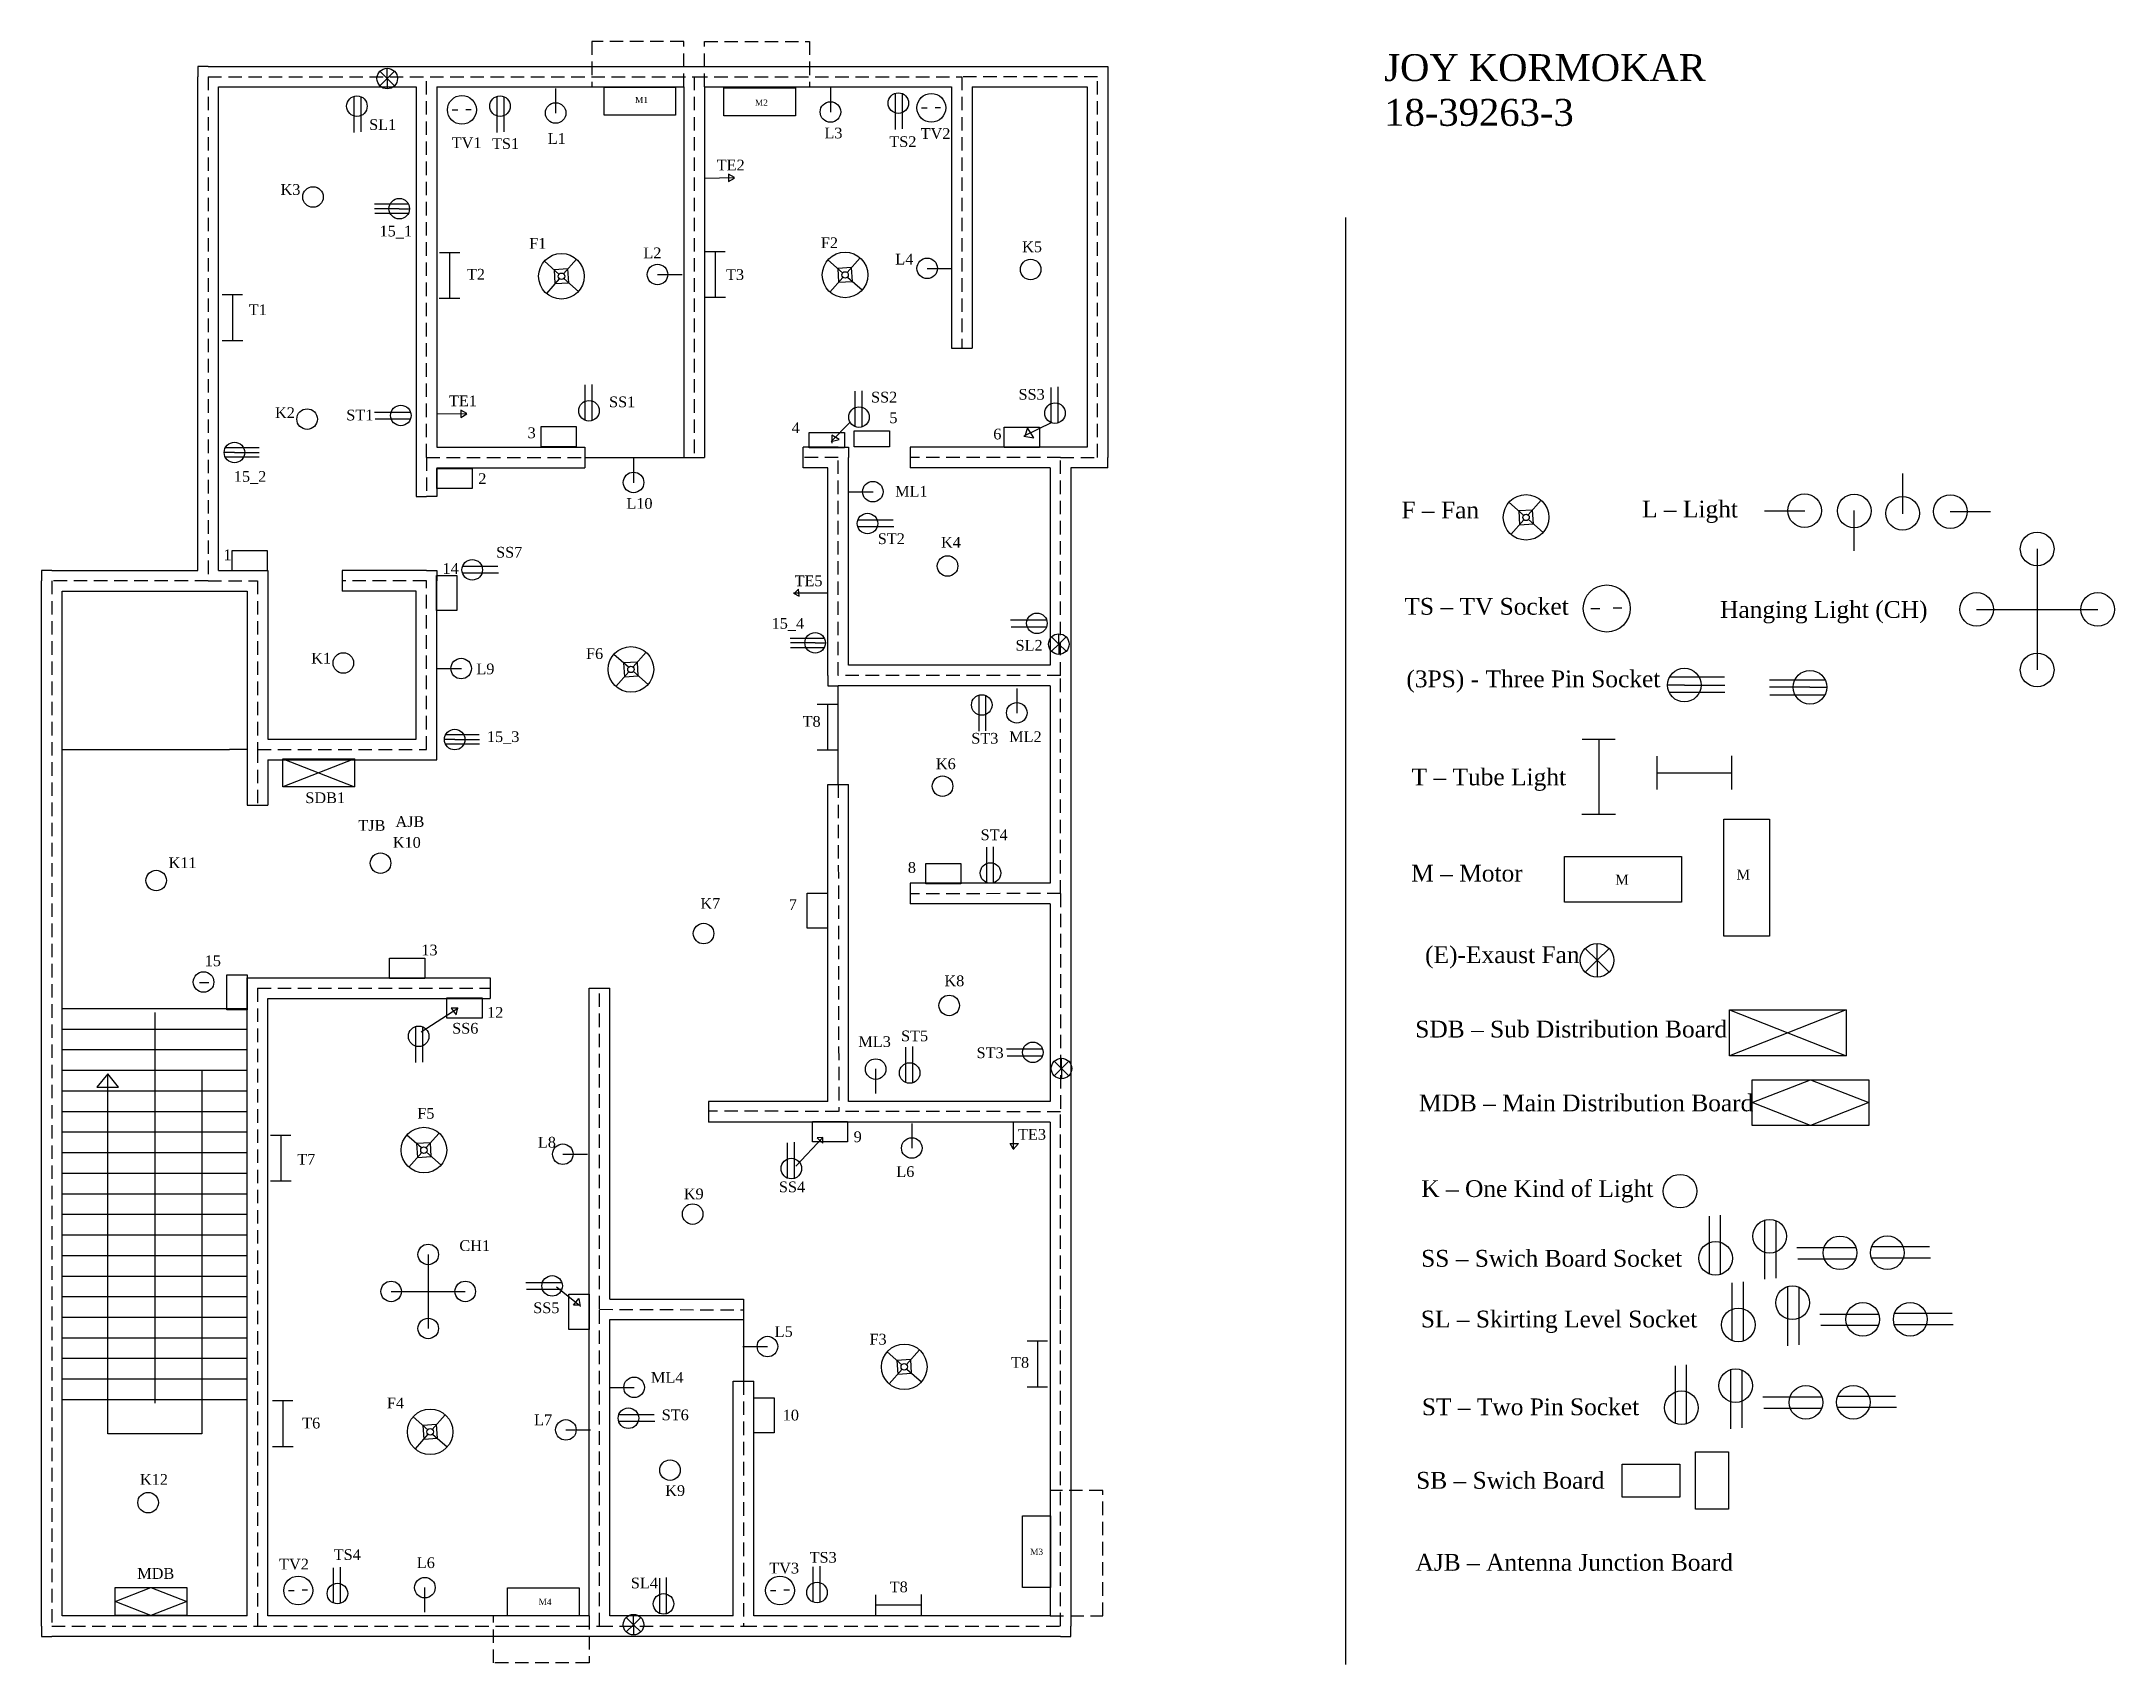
# Model space of a CAD drawing. Header units: inches. Extents: x 104259 to 104645, y 24835 to 25137.
import ezdxf

# ---------------------------------------------------------------- set-up
doc = ezdxf.new("R2010")
doc.units = ezdxf.units.IN
doc.header["$LTSCALE"] = 5
doc.header["$MEASUREMENT"] = 0
doc.linetypes.add('HIDDENX2', pattern=[0.75, 0.5, -0.25])
doc.styles.get("Standard").update_dxf_attribs({"font": 'arial.ttf'})

# ---------------------------------------------------------------- blocks, each defined once
blk = doc.blocks.new('Lamp - Table')
at = {"linetype": 'Continuous'}
for p, q in [((0, 7), (0, 1)), ((-1, 0), (-7, 0)), ((0, 3), (-3, 0)), ((-3, 0), (0, -3)), ((3, 0), (0, 3)), ((0, -3), (3, 0)), ((1, 0), (7, 0)), ((0, -1), (0, -7))]:
    blk.add_line(p, q, dxfattribs=at)
for radius in [7, 1]:
    blk.add_circle((0, 0), radius, dxfattribs=at)

msp = doc.modelspace()

# ---------------------------------------------------------------- linework, layer by layer
at = {"linetype": 'HIDDENX2'}
for p, q in [((104378.6, 25137), (104361.5, 25137)), ((104361.5, 25137), (104361.5, 25128.5)), ((104378.6, 25128.53), (104378.6, 25137)), ((104382.43, 25128.53), (104382.43, 25137)), ((104382.43, 25137), (104402, 25137)), ((104402, 25137), (104402, 25128.5)), ((104456.5, 24867.5), (104446.73, 24867.5)), ((104456.5, 24844.15), (104456.5, 24867.5)), ((104343.26, 24835.4), (104343.26, 24844.16)), ((104361, 24844.15), (104361, 24835.4)), ((104446.73, 24844.15), (104456.5, 24844.15)), ((104361, 24835.4), (104343.26, 24835.4))]:
    msp.add_line(p, q, dxfattribs=at)
for p, q in [((104290.19, 25132.36), (104288.28, 25132.36)), ((104288.28, 25132.36), (104288.28, 25130.44)), ((104288.28, 25038.58), (104288.28, 25130.44)), ((104288.28, 25038.58), (104288.28, 25130.44)), ((104290.19, 25132.36), (104299.38, 25132.36)), ((104299.38, 25132.36), (104330.76, 25132.36)), ((104323.47, 25130.1), (104322.11, 25131.45)), ((104323.47, 25130.1), (104322.11, 25128.76)), ((104323.47, 25130.1), (104323.47, 25132.02)), ((104323.47, 25130.1), (104324.82, 25131.45)), ((104323.53, 25130.13), (104323.47, 25130.1)), ((104323.53, 25130.13), (104323.47, 25130.1)), ((104323.47, 25130.1), (104323.47, 25130.1)), ((104323.47, 25130.1), (104323.47, 25128.19)), ((104323.47, 25130.1), (104324.83, 25128.76)), ((104323.47, 25130.1), (104323.47, 25130.1)), ((104330.76, 25132.36), (104380.52, 25132.36)), ((104330.76, 25132.36), (104380.52, 25132.36)), ((104380.52, 25132.36), (104430.27, 25132.36)), ((104430.27, 25132.36), (104455.54, 25132.36)), ((104455.54, 25132.36), (104457.45, 25132.36)), ((104457.45, 25132.36), (104457.45, 25130.44)), ((104457.45, 25130.44), (104457.45, 25059.64)), ((104292.1, 25128.53), (104299.38, 25128.53)), ((104292.1, 25038.58), (104292.1, 25128.53)), ((104299.38, 25128.53), (104328.85, 25128.53)), ((104317.27, 25126.84), (104317.27, 25120.06)), ((104318.54, 25126.73), (104318.54, 25120.17)), ((104328.85, 25128.53), (104328.85, 25059.64)), ((104332.68, 25128.53), (104378.6, 25128.53)), ((104332.68, 25128.53), (104332.68, 25061.55)), ((104343.87, 25126.84), (104343.87, 25120.06)), ((104345.14, 25126.73), (104345.14, 25120.17)), ((104354.77, 25128.24), (104354.77, 25123.65)), ((104378.6, 25128.53), (104378.6, 25059.64)), ((104382.43, 25128.53), (104428.36, 25128.53)), ((104382.43, 25128.53), (104382.43, 25059.64)), ((104405.87, 25128.43), (104405.87, 25123.84)), ((104417.93, 25127.41), (104417.93, 25120.63)), ((104419.2, 25127.31), (104419.2, 25120.74)), ((104428.36, 25128.53), (104428.36, 25079.92)), ((104432.19, 25128.53), (104453.62, 25128.53)), ((104432.19, 25128.53), (104432.19, 25079.92)), ((104453.62, 25128.53), (104453.62, 25061.55)), ((104335.57, 25124.25), (104336.58, 25124.25)), ((104339.09, 25124.3), (104338.08, 25124.3)), ((104422.83, 25124.63), (104423.84, 25124.63)), ((104426.36, 25124.68), (104425.34, 25124.68)), ((104327.4, 25106.71), (104321.09, 25106.71)), ((104325.71, 25105.89), (104321.12, 25105.89)), ((104327.34, 25104.97), (104321.14, 25104.97)), ((104325.71, 25105.89), (104327.62, 25105.89)), ((104501.6, 25104.23), (104501.6, 24835.1)), ((104333.18, 25097.76), (104336.95, 25097.76)), ((104335.06, 25097.76), (104335.06, 25089.24)), ((104382.55, 25097.96), (104386.33, 25097.96)), ((104384.44, 25097.96), (104384.44, 25089.44)), ((104423.86, 25094.79), (104428.45, 25094.79)), ((104373.72, 25093.65), (104378.31, 25093.65)), ((104292.8, 25089.92), (104296.57, 25089.92)), ((104294.69, 25089.92), (104294.69, 25081.4)), ((104333.15, 25089.24), (104336.98, 25089.24)), ((104382.52, 25089.44), (104386.35, 25089.44)), ((104292.77, 25081.4), (104296.6, 25081.4)), ((104428.36, 25079.92), (104432.19, 25079.92)), ((104360.28, 25066.53), (104360.28, 25073.1)), ((104361.56, 25066.43), (104361.56, 25073.21)), ((104410.48, 25065.35), (104410.48, 25071.92)), ((104411.76, 25065.25), (104411.76, 25072.03)), ((104446.91, 25066.09), (104446.91, 25072.66)), ((104448.19, 25065.99), (104448.19, 25072.77)), ((104327.88, 25068), (104321.09, 25068)), ((104327.77, 25066.73), (104321.21, 25066.73)), ((104295.07, 25060.54), (104293.15, 25060.54)), ((104293.37, 25059.73), (104299.68, 25059.73)), ((104293.43, 25061.47), (104299.64, 25061.47)), ((104295.07, 25060.54), (104299.66, 25060.54)), ((104332.68, 25061.55), (104360.23, 25061.55)), ((104360.23, 25061.55), (104360.23, 25057.72)), ((104407.31, 25061.55), (104400.8, 25061.55)), ((104400.8, 25059.64), (104400.8, 25061.55)), ((104407.31, 25061.55), (104409.22, 25061.55)), ((104409.22, 25061.55), (104409.22, 25059.64)), ((104448.67, 25061.55), (104420.71, 25061.55)), ((104420.71, 25061.55), (104420.71, 25057.72)), ((104453.62, 25061.55), (104448.65, 25061.55)), ((104328.85, 25059.64), (104328.85, 25052.36)), ((104332.68, 25057.72), (104360.23, 25057.72)), ((104332.68, 25057.72), (104332.68, 25052.36)), ((104360.23, 25059.64), (104378.6, 25059.64)), ((104369.26, 25059.52), (104369.26, 25054.93)), ((104378.6, 25059.64), (104382.43, 25059.64)), ((104400.8, 25057.72), (104400.8, 25059.64)), ((104405.4, 25057.72), (104400.8, 25057.72)), ((104405.4, 25019.07), (104405.4, 25057.72)), ((104405.4, 25019.07), (104405.4, 25057.72)), ((104409.22, 25020.98), (104409.22, 25059.64)), ((104446.73, 25057.72), (104420.71, 25057.72)), ((104446.73, 25057.72), (104446.73, 25020.98)), ((104450.56, 25057.72), (104450.56, 25019.07)), ((104457.45, 25057.72), (104450.56, 25057.72)), ((104457.45, 25057.72), (104457.45, 25059.64)), ((104605.19, 25056.66), (104605.19, 25049.15)), ((104328.85, 25052.36), (104330.76, 25052.36)), ((104332.68, 25052.36), (104330.76, 25052.36)), ((104409.2, 25053.24), (104413.79, 25053.24)), ((104579.55, 25049.72), (104587.05, 25049.72)), ((104596.21, 25042.25), (104596.21, 25049.75)), ((104614.07, 25049.56), (104621.57, 25049.56)), ((104410.88, 25046.76), (104417.66, 25046.76)), ((104410.98, 25048.03), (104417.55, 25048.03)), ((104630.22, 25042.61), (104630.22, 25020.1)), ((104261.1, 25038.58), (104259.19, 25038.58)), ((104259.19, 25038.58), (104259.19, 25036.67)), ((104259.19, 25005.29), (104259.19, 25036.67)), ((104261.1, 25038.58), (104288.28, 25038.58)), ((104292.1, 25038.58), (104299.38, 25038.58)), ((104299.38, 25038.58), (104301.29, 25038.58)), ((104301.29, 25038.58), (104301.29, 25036.67)), ((104301.29, 25036.67), (104301.29, 25007.2)), ((104330.76, 25038.58), (104315.07, 25038.58)), ((104315.07, 25038.58), (104315.07, 25034.76)), ((104330.76, 25038.58), (104332.68, 25038.58)), ((104332.68, 25038.58), (104332.68, 25036.67)), ((104332.68, 25005.29), (104332.68, 25036.67)), ((104337.4, 25038.15), (104344.18, 25038.15)), ((104337.5, 25039.42), (104344.06, 25039.42)), ((104263.02, 25005.29), (104263.02, 25034.76)), ((104263.02, 25034.76), (104290.19, 25034.76)), ((104290.19, 25034.76), (104297.46, 25034.76)), ((104297.46, 25034.76), (104297.46, 25005.29)), ((104328.85, 25034.76), (104315.07, 25034.76)), ((104328.85, 25007.2), (104328.85, 25034.76)), ((104446.14, 25029.35), (104439.36, 25029.35)), ((104547.27, 25031.51), (104548.93, 25031.51)), ((104553.03, 25031.59), (104551.37, 25031.59)), ((104618.97, 25031.36), (104641.48, 25031.36)), ((104404.72, 25025.95), (104398.41, 25025.95)), ((104403.02, 25025.14), (104398.43, 25025.14)), ((104403.02, 25025.14), (104404.94, 25025.14)), ((104446.04, 25028.07), (104439.47, 25028.07)), ((104448.33, 25024.9), (104446.97, 25026.25)), ((104448.33, 25024.9), (104448.33, 25026.82)), ((104448.33, 25024.9), (104449.68, 25026.26)), ((104404.66, 25024.21), (104398.45, 25024.21)), ((104448.33, 25024.9), (104446.97, 25023.56)), ((104448.39, 25024.93), (104448.33, 25024.9)), ((104448.39, 25024.93), (104448.33, 25024.9)), ((104448.33, 25024.9), (104448.33, 25024.9)), ((104448.33, 25024.9), (104448.33, 25022.99)), ((104448.33, 25024.9), (104449.69, 25023.56)), ((104448.33, 25024.9), (104448.33, 25024.9)), ((104332.68, 25020.35), (104337.27, 25020.35)), ((104405.4, 25019.07), (104405.4, 25017.15)), ((104446.73, 25020.98), (104409.22, 25020.98)), ((104450.56, 25019.07), (104450.56, 24978.49)), ((104561.96, 25018.79), (104572.1, 25018.79)), ((104590.74, 25018.22), (104580.44, 25018.22)), ((104403.41, 25013.75), (104407.19, 25013.75)), ((104405.3, 25013.75), (104405.3, 25005.23)), ((104405.4, 25017.15), (104407.31, 25017.15)), ((104446.73, 25017.15), (104407.31, 25017.15)), ((104407.31, 24998.78), (104407.31, 25017.15)), ((104433.43, 25015.46), (104433.43, 25008.68)), ((104434.7, 25015.36), (104434.7, 25008.79)), ((104440.51, 25016.67), (104440.51, 25012.08)), ((104446.73, 25017.15), (104446.73, 24980.41)), ((104564.63, 25017.28), (104561.51, 25017.28)), ((104561.87, 25015.95), (104572.17, 25015.95)), ((104564.63, 25017.28), (104572.14, 25017.28)), ((104587.98, 25016.89), (104580.47, 25016.89)), ((104590.65, 25015.38), (104580.51, 25015.38)), ((104587.98, 25016.89), (104591.1, 25016.89)), ((104301.29, 25007.2), (104328.85, 25007.2)), ((104336.02, 25007.15), (104334.11, 25007.15)), ((104334.33, 25006.33), (104340.64, 25006.33)), ((104334.39, 25008.07), (104340.59, 25008.07)), ((104336.02, 25007.15), (104340.61, 25007.15)), ((104545.62, 25007.22), (104551.79, 25007.22)), ((104548.7, 25007.22), (104548.7, 24993.3)), ((104259.19, 24960.89), (104259.19, 25005.29)), ((104259.19, 24960.89), (104259.19, 25005.29)), ((104263.02, 24960.89), (104263.02, 25005.29)), ((104263.02, 25005.29), (104294.12, 25005.29)), ((104297.46, 25005.29), (104294.12, 25005.29)), ((104297.46, 25005.29), (104297.46, 24994.95)), ((104301.29, 25003.37), (104330.76, 25003.37)), ((104301.29, 25003.37), (104301.29, 24994.95)), ((104304.06, 25003.54), (104317.36, 24998.34)), ((104317.36, 25003.54), (104304.06, 24998.34)), ((104330.76, 25003.37), (104332.68, 25003.37)), ((104332.68, 25003.37), (104332.68, 25005.29)), ((104403.38, 25005.23), (104407.21, 25005.23)), ((104559.55, 24997.89), (104559.55, 25004.05)), ((104573.46, 24997.84), (104573.46, 25004.1)), ((104405.4, 24939.84), (104405.4, 24998.78)), ((104405.4, 24939.84), (104405.4, 24998.78)), ((104405.4, 24998.78), (104409.22, 24998.78)), ((104409.22, 24939.84), (104409.22, 24998.78)), ((104559.55, 25000.97), (104573.46, 25000.97)), ((104297.46, 24994.95), (104301.29, 24994.95)), ((104545.58, 24993.3), (104551.83, 24993.3)), ((104434.93, 24980.54), (104434.93, 24987.11)), ((104436.21, 24980.44), (104436.21, 24987.22)), ((104420.71, 24980.41), (104420.71, 24976.58)), ((104446.73, 24976.58), (104446.73, 24939.84)), ((104450.56, 24978.49), (104450.56, 24937.92)), ((104548.41, 24966.09), (104546.19, 24968.3)), ((104548.41, 24966.09), (104548.41, 24969.22)), ((104548.41, 24966.09), (104550.62, 24968.3)), ((104548.41, 24966.09), (104546.19, 24963.89)), ((104548.52, 24966.14), (104548.41, 24966.09)), ((104548.52, 24966.14), (104548.41, 24966.09)), ((104548.41, 24966.09), (104548.41, 24966.09)), ((104548.41, 24966.09), (104548.41, 24962.97)), ((104548.41, 24966.09), (104550.63, 24963.9)), ((104548.41, 24966.09), (104548.41, 24966.09)), ((104259.19, 24842.24), (104259.19, 24960.89)), ((104263.02, 24844.15), (104263.02, 24960.89)), ((104288.56, 24961.98), (104290.28, 24961.98)), ((104297.46, 24960.89), (104297.46, 24962.8)), ((104297.46, 24962.8), (104299.38, 24962.8)), ((104297.46, 24844.15), (104297.46, 24960.89)), ((104299.38, 24962.8), (104342.63, 24962.8)), ((104342.63, 24962.8), (104342.63, 24958.97)), ((104361, 24901.18), (104361, 24960.89)), ((104361, 24960.89), (104364.83, 24960.89)), ((104364.83, 24903.09), (104364.83, 24960.89)), ((104297.46, 24957.06), (104263.02, 24957.06)), ((104280.24, 24956.41), (104280.24, 24883.69)), ((104301.29, 24844.15), (104301.29, 24958.97)), ((104301.29, 24958.97), (104342.63, 24958.97)), ((104572.99, 24956.85), (104594.72, 24948.35)), ((104594.72, 24956.85), (104572.99, 24948.35)), ((104297.46, 24953.23), (104263.02, 24953.23)), ((104328.75, 24953.84), (104328.75, 24947.06)), ((104330.02, 24953.74), (104330.02, 24947.17)), ((104297.46, 24949.41), (104263.02, 24949.41)), ((104419.91, 24943.37), (104419.91, 24949.93)), ((104421.18, 24943.26), (104421.18, 24950.04)), ((104445.38, 24949.55), (104438.6, 24949.55)), ((104445.27, 24948.27), (104438.71, 24948.27)), ((104297.46, 24945.58), (104263.02, 24945.58)), ((104271.5, 24945), (104269.5, 24942.5)), ((104271.5, 24942.5), (104271.5, 24945)), ((104273.5, 24942.5), (104271.5, 24945)), ((104289, 24945.5), (104289, 24878)), ((104414.3, 24941.32), (104414.3, 24945.91)), ((104448.83, 24945.96), (104447.47, 24947.3)), ((104448.83, 24945.96), (104447.47, 24944.61)), ((104448.83, 24945.96), (104448.83, 24947.87)), ((104448.83, 24945.96), (104450.19, 24947.31)), ((104448.9, 24945.98), (104448.83, 24945.96)), ((104448.9, 24945.98), (104448.83, 24945.96)), ((104448.83, 24945.96), (104448.83, 24945.96)), ((104448.83, 24945.96), (104448.83, 24944.04)), ((104448.83, 24945.96), (104450.19, 24944.61)), ((104448.83, 24945.96), (104448.83, 24945.96)), ((104297.46, 24941.75), (104263.02, 24941.75)), ((104269.5, 24942.5), (104273.5, 24942.5)), ((104271.5, 24878), (104271.5, 24942.5)), ((104577.21, 24939.63), (104588.08, 24943.87)), ((104588.08, 24943.87), (104598.94, 24939.63)), ((104297.46, 24937.92), (104263.02, 24937.92)), ((104405.4, 24939.84), (104383.2, 24939.84)), ((104383.2, 24939.84), (104383.2, 24936.01)), ((104446.73, 24939.84), (104409.22, 24939.84)), ((104450.56, 24937.92), (104450.56, 24901.18)), ((104588.08, 24935.38), (104577.21, 24939.63)), ((104598.94, 24939.63), (104588.08, 24935.38)), ((104297.46, 24934.1), (104263.02, 24934.1)), ((104301.79, 24933.57), (104305.57, 24933.57)), ((104303.68, 24933.57), (104303.68, 24925.05)), ((104407.31, 24936.01), (104383.2, 24936.01)), ((104446.73, 24936.01), (104407.31, 24936.01)), ((104420.99, 24935.72), (104420.99, 24931.13)), ((104446.73, 24936.01), (104446.73, 24901.18)), ((104297.46, 24930.27), (104263.02, 24930.27)), ((104356.12, 24930.02), (104360.71, 24930.02)), ((104397.9, 24925.57), (104397.9, 24932.13)), ((104399.18, 24925.47), (104399.18, 24932.25)), ((104297.46, 24926.44), (104263.02, 24926.44)), ((104301.77, 24925.05), (104305.59, 24925.05)), ((104297.46, 24922.61), (104263.02, 24922.61)), ((104297.46, 24918.79), (104263.02, 24918.79)), ((104569.28, 24907.76), (104569.28, 24918.49)), ((104571.36, 24907.59), (104571.36, 24918.67)), ((104579.55, 24917.84), (104579.55, 24906.77)), ((104581.63, 24917.68), (104581.63, 24906.95)), ((104297.46, 24914.96), (104263.02, 24914.96)), ((104297.46, 24911.13), (104263.02, 24911.13)), ((104331.09, 24911.38), (104331.09, 24897.61)), ((104596.63, 24912.62), (104585.55, 24912.62)), ((104596.46, 24910.53), (104585.74, 24910.53)), ((104599.3, 24910.76), (104610.37, 24910.76)), ((104599.46, 24912.84), (104610.19, 24912.84)), ((104297.46, 24907.3), (104263.02, 24907.3)), ((104356.01, 24906.11), (104349.23, 24906.11)), ((104573.52, 24895.38), (104573.52, 24906.11)), ((104575.6, 24895.22), (104575.6, 24906.29)), ((104297.46, 24903.48), (104263.02, 24903.48)), ((104324.2, 24904.5), (104337.98, 24904.5)), ((104355.9, 24904.83), (104349.34, 24904.83)), ((104364.83, 24903.09), (104389.7, 24903.09)), ((104389.7, 24903.09), (104389.7, 24899.27)), ((104583.8, 24905.46), (104583.8, 24894.39)), ((104585.88, 24905.3), (104585.88, 24894.57)), ((104297.46, 24899.65), (104263.02, 24899.65)), ((104361, 24844.15), (104361, 24901.18)), ((104364.83, 24844.15), (104364.83, 24899.27)), ((104364.83, 24899.27), (104389.7, 24899.27)), ((104389.7, 24899.27), (104389.7, 24887.79)), ((104446.73, 24901.18), (104446.73, 24844.15)), ((104450.56, 24901.18), (104450.56, 24842.24)), ((104600.87, 24900.24), (104589.8, 24900.24)), ((104600.71, 24898.16), (104589.98, 24898.16)), ((104603.54, 24898.38), (104614.62, 24898.38)), ((104603.71, 24900.46), (104614.43, 24900.46)), ((104297.46, 24895.82), (104263.02, 24895.82)), ((104389.61, 24894.24), (104394.2, 24894.24)), ((104442.45, 24895.29), (104446.23, 24895.29)), ((104444.34, 24895.29), (104444.34, 24886.77)), ((104297.46, 24892), (104263.02, 24892)), ((104562.95, 24879.96), (104562.95, 24890.68)), ((104565.03, 24879.79), (104565.03, 24890.87)), ((104297.46, 24888.17), (104263.02, 24888.17)), ((104364.82, 24886.65), (104369.41, 24886.65)), ((104387.79, 24844.15), (104387.79, 24887.79)), ((104387.79, 24887.79), (104391.62, 24887.79)), ((104391.62, 24844.15), (104391.62, 24887.79)), ((104442.42, 24886.77), (104446.25, 24886.77)), ((104573.22, 24890.04), (104573.22, 24878.96)), ((104575.31, 24889.87), (104575.31, 24879.15)), ((104297.46, 24884.34), (104263.02, 24884.34)), ((104302.17, 24884.2), (104305.95, 24884.2)), ((104304.06, 24884.2), (104304.06, 24875.68)), ((104590.3, 24884.81), (104579.23, 24884.81)), ((104590.14, 24882.73), (104579.41, 24882.73)), ((104592.97, 24882.95), (104604.05, 24882.95)), ((104593.14, 24885.03), (104603.86, 24885.03)), ((104356.69, 24878.74), (104361.28, 24878.74)), ((104366.43, 24880.34), (104373.21, 24880.34)), ((104366.54, 24881.62), (104373.1, 24881.62)), ((104289, 24878), (104271.5, 24878)), ((104302.15, 24875.68), (104305.98, 24875.68)), ((104313.51, 24846.53), (104313.51, 24853.1)), ((104314.78, 24846.43), (104314.78, 24853.21)), ((104402.69, 24846.72), (104402.69, 24853.29)), ((104403.96, 24846.62), (104403.96, 24853.4)), ((104272.9, 24846.81), (104279.55, 24849.41)), ((104279.55, 24849.41), (104286.2, 24846.81)), ((104305.14, 24848.87), (104306.15, 24848.87)), ((104308.66, 24848.92), (104307.65, 24848.92)), ((104330.48, 24844.86), (104330.48, 24849.46)), ((104374.14, 24844.6), (104374.14, 24851.17)), ((104375.42, 24844.5), (104375.42, 24851.28)), ((104394.7, 24848.87), (104395.71, 24848.87)), ((104398.23, 24848.92), (104397.21, 24848.92)), ((104414.29, 24844.32), (104414.29, 24848.09)), ((104422.81, 24844.29), (104422.81, 24848.12)), ((104297.46, 24844.15), (104263.02, 24844.15)), ((104279.55, 24844.21), (104272.9, 24846.81)), ((104286.2, 24846.81), (104279.55, 24844.21)), ((104361, 24844.15), (104301.29, 24844.15)), ((104387.79, 24844.15), (104364.83, 24844.15)), ((104369.26, 24842.51), (104369.26, 24844.43)), ((104446.73, 24844.15), (104391.62, 24844.15)), ((104414.29, 24846.2), (104422.81, 24846.2)), ((104259.19, 24842.24), (104259.19, 24840.33)), ((104259.19, 24840.33), (104261.1, 24840.33)), ((104299.38, 24840.33), (104261.1, 24840.33)), ((104362.91, 24840.33), (104299.38, 24840.33)), ((104389.7, 24840.33), (104362.91, 24840.33)), ((104369.26, 24842.51), (104367.9, 24843.86)), ((104369.26, 24842.51), (104367.9, 24841.17)), ((104369.26, 24842.51), (104370.61, 24843.87)), ((104369.32, 24842.54), (104369.26, 24842.51)), ((104369.32, 24842.54), (104369.26, 24842.51)), ((104369.26, 24842.51), (104369.26, 24842.51)), ((104369.26, 24842.51), (104369.26, 24840.6)), ((104369.26, 24842.51), (104370.62, 24841.17)), ((104369.26, 24842.51), (104369.26, 24842.51)), ((104448.65, 24840.33), (104389.7, 24840.33)), ((104448.65, 24840.33), (104450.56, 24840.33)), ((104450.56, 24840.33), (104450.56, 24842.24))]:
    msp.add_line(p, q)
at = {"color": 1, "linetype": 'HIDDENX2'}
for p, q in [((104290.19, 25130.44), (104290.19, 25036.67)), ((104290.19, 25130.44), (104380.52, 25130.44)), ((104330.76, 25059.64), (104330.76, 25130.44)), ((104380.52, 25130.44), (104430.27, 25130.44)), ((104380.52, 25130.44), (104380.52, 25059.66)), ((104455.54, 25130.44), (104430.27, 25130.44)), ((104430.27, 25130.44), (104430.27, 25079.92)), ((104455.54, 25059.64), (104455.54, 25130.44)), ((104330.76, 25059.64), (104330.76, 25052.36)), ((104330.76, 25059.64), (104360.21, 25059.64)), ((104407.31, 25059.64), (104400.8, 25059.64)), ((104407.31, 25019.07), (104407.31, 25059.64)), ((104448.65, 25059.64), (104420.71, 25059.64)), ((104448.65, 25019.07), (104448.65, 25059.64)), ((104448.65, 25059.64), (104455.54, 25059.64)), ((104290.19, 25036.67), (104261.1, 25036.67)), ((104261.1, 25036.67), (104261.1, 24842.24)), ((104290.19, 25036.67), (104299.38, 25036.67)), ((104299.38, 25036.67), (104299.38, 25005.29)), ((104330.76, 25036.67), (104315.07, 25036.67)), ((104330.76, 25005.29), (104330.76, 25036.67)), ((104448.65, 25019.07), (104407.31, 25019.07)), ((104448.65, 24978.49), (104448.65, 25019.07)), ((104299.38, 25005.29), (104299.38, 24994.95)), ((104299.38, 25005.29), (104330.76, 25005.29)), ((104407.31, 24998.78), (104407.42, 24937.97)), ((104448.65, 24978.49), (104420.73, 24978.48)), ((104448.65, 24978.49), (104448.65, 24937.92)), ((104299.38, 24960.89), (104299.38, 24842.24)), ((104299.38, 24960.89), (104342.63, 24960.89)), ((104362.91, 24901.18), (104362.91, 24960.89)), ((104448.65, 24937.92), (104383.23, 24938.02)), ((104448.65, 24901.18), (104448.65, 24937.92)), ((104362.91, 24842.24), (104362.91, 24901.18)), ((104362.91, 24901.18), (104389.69, 24901.07)), ((104448.65, 24842.24), (104448.65, 24901.18)), ((104389.7, 24887.79), (104389.7, 24842.24)), ((104261.1, 24842.24), (104362.91, 24842.24)), ((104362.91, 24842.24), (104389.7, 24842.24)), ((104389.7, 24842.24), (104448.65, 24842.24))]:
    msp.add_line(p, q, dxfattribs=at)
at = {"linetype": 'Continuous'}
for p, q in [((104382.48, 25111.6), (104388.05, 25111.67)), ((104388.05, 25111.67), (104386.92, 25112.29)), ((104386.92, 25112.29), (104386.92, 25110.92)), ((104386.92, 25110.92), (104388.05, 25111.6)), ((104332.69, 25067.74), (104338.26, 25067.8)), ((104338.26, 25067.8), (104337.14, 25068.43)), ((104337.14, 25068.43), (104337.14, 25067.05)), ((104337.14, 25067.05), (104338.26, 25067.74)), ((104409.5, 25066.12), (104405.98, 25062.61)), ((104407.49, 25062.94), (104406.15, 25063.78)), ((104406.15, 25063.78), (104406.15, 25062.27)), ((104447.04, 25066.12), (104441.84, 25063.61)), ((104441.84, 25063.61), (104443.69, 25063.28)), ((104442.51, 25065.12), (104442.01, 25063.61)), ((104443.69, 25063.28), (104442.51, 25065.12)), ((104405.98, 25062.61), (104407.49, 25062.94)), ((104405.34, 25034.37), (104399, 25034.37)), ((104399, 25034.37), (104400.03, 25033.81)), ((104399.94, 25035.12), (104399.28, 25034.47)), ((104400.03, 25033.81), (104399.94, 25035.12)), ((104329.8, 24952.78), (104336.6, 24957.18)), ((104336.6, 24957.18), (104335.36, 24957.18)), ((104335.36, 24957.18), (104336.29, 24955.95)), ((104336.29, 24955.95), (104336.6, 24957.26)), ((104399.46, 24927.81), (104404.48, 24933.16)), ((104404.48, 24933.16), (104403.39, 24933.05)), ((104403.39, 24933.05), (104404.48, 24932.07)), ((104404.48, 24932.07), (104404.48, 24933.16)), ((104439.86, 24935.94), (104439.86, 24931.02)), ((104439.86, 24931.02), (104439.31, 24932.01)), ((104439.31, 24932.01), (104440.85, 24932.01)), ((104440.85, 24932.01), (104439.86, 24930.91)), ((104354.92, 24905.34), (104359.23, 24901.93)), ((104358.09, 24901.93), (104359.1, 24903.19)), ((104359.23, 24901.93), (104358.09, 24901.93)), ((104359.1, 24903.19), (104359.36, 24901.68))]:
    msp.add_line(p, q, dxfattribs=at)
at = {"color": 0}
for p, q in [((104446.73, 24980.41), (104420.71, 24980.41)), ((104446.73, 24976.58), (104420.71, 24976.58))]:
    msp.add_line(p, q, dxfattribs=at)
for points in [[(104363.78, 25128.5), (104377.08, 25128.5), (104377.08, 25123.3), (104363.78, 25123.3)], [(104386.06, 25128.38), (104399.36, 25128.38), (104399.36, 25123.18), (104386.06, 25123.18)], [(104352.08, 25065.39), (104358.61, 25065.39), (104358.61, 25061.62), (104352.08, 25061.62)], [(104401.94, 25064.25), (104408.47, 25064.25), (104408.47, 25061.44), (104401.94, 25061.44)], [(104410.3, 25064.55), (104416.83, 25064.55), (104416.83, 25061.58), (104410.29, 25061.58)], [(104438.17, 25065.25), (104444.71, 25065.25), (104444.71, 25061.48), (104438.17, 25061.48)], [(104332.71, 25057.59), (104339.24, 25057.59), (104339.24, 25053.82), (104332.71, 25053.82)], [(104294.64, 25042.3), (104301.17, 25042.3), (104301.17, 25038.53), (104294.64, 25038.53)], [(104336.41, 25037.69), (104336.41, 25031.16), (104332.63, 25031.16), (104332.63, 25037.69)], [(104304.06, 25003.54), (104317.36, 25003.54), (104317.36, 24998.34), (104304.06, 24998.34)], [(104580.47, 24992.34), (104580.47, 24970.61), (104571.98, 24970.61), (104571.98, 24992.34)], [(104423.61, 24984.11), (104430.14, 24984.11), (104430.14, 24980.34), (104423.61, 24980.34)], [(104542.35, 24985.37), (104564.08, 24985.37), (104564.08, 24976.88), (104542.35, 24976.88)], [(104405.34, 24978.58), (104405.34, 24972.05), (104401.57, 24972.05), (104401.57, 24978.58)], [(104297.45, 24963.41), (104297.45, 24956.87), (104293.68, 24956.87), (104293.68, 24963.41)], [(104323.91, 24966.48), (104330.45, 24966.48), (104330.45, 24962.71), (104323.91, 24962.71)], [(104334.56, 24959.08), (104341.1, 24959.08), (104341.1, 24955.3), (104334.56, 24955.3)], [(104572.99, 24956.85), (104594.72, 24956.85), (104594.72, 24948.35), (104572.99, 24948.35)], [(104577.21, 24943.87), (104598.94, 24943.87), (104598.94, 24935.38), (104577.21, 24935.38)], [(104402.54, 24936.1), (104409.07, 24936.1), (104409.07, 24932.33), (104402.54, 24932.33)], [(104361.03, 24903.97), (104361.03, 24897.44), (104357.25, 24897.44), (104357.25, 24903.97)], [(104395.43, 24884.73), (104395.43, 24878.19), (104391.65, 24878.19), (104391.65, 24884.73)], [(104553.08, 24872.38), (104563.76, 24872.38), (104563.76, 24866.22), (104553.08, 24866.22)], [(104572.85, 24874.69), (104572.85, 24864.01), (104566.69, 24864.01), (104566.69, 24874.69)], [(104446.76, 24862.76), (104446.76, 24849.46), (104441.56, 24849.46), (104441.56, 24862.76)], [(104272.9, 24849.41), (104286.2, 24849.41), (104286.2, 24844.21), (104272.9, 24844.21)], [(104345.85, 24849.38), (104359.15, 24849.38), (104359.15, 24844.18), (104345.85, 24844.18)]]:
    msp.add_lwpolyline(points, close=True)
for centre, radius in [((104323.47, 25130.1), 1.91), ((104317.84, 25124.96), 1.91), ((104337.36, 25124.27), 2.68), ((104344.44, 25124.96), 1.91), ((104354.78, 25123.69), 1.91), ((104405.87, 25123.88), 1.91), ((104418.5, 25125.53), 1.91), ((104424.63, 25124.65), 2.68), ((104309.68, 25108.07), 1.91), ((104325.71, 25105.89), 1.91), ((104373.72, 25093.65), 1.91), ((104423.86, 25094.79), 1.91), ((104443.09, 25094.58), 1.91), ((104308.58, 25066.76), 1.91), ((104326, 25067.43), 1.91), ((104360.98, 25068.31), 1.91), ((104411.18, 25067.13), 1.91), ((104447.61, 25067.87), 1.91), ((104295.07, 25060.54), 1.91), ((104369.27, 25054.97), 1.91), ((104413.75, 25053.25), 1.91), ((104586.98, 25049.72), 3.13), ((104596.21, 25049.68), 3.13), ((104605.2, 25049.23), 3.13), ((104614.07, 25049.56), 3.13), ((104412.76, 25047.33), 1.91), ((104630.22, 25042.61), 3.13), ((104339.28, 25038.72), 1.91), ((104427.65, 25039.43), 1.91), ((104550.2, 25031.53), 4.38), ((104618.97, 25031.36), 3.13), ((104641.48, 25031.36), 3.13), ((104444.26, 25028.77), 1.91), ((104403.02, 25025.14), 1.91), ((104448.33, 25024.9), 1.91), ((104315.31, 25021.39), 1.91), ((104337.22, 25020.35), 1.91), ((104630.22, 25020.1), 3.13), ((104564.63, 25017.28), 3.13), ((104587.98, 25016.89), 3.13), ((104434, 25013.58), 1.91), ((104440.51, 25012.12), 1.91), ((104336.02, 25007.15), 1.91), ((104426.72, 24998.48), 1.91), ((104280.52, 24980.93), 1.91), ((104322.23, 24984.16), 1.91), ((104435.63, 24982.32), 1.91), ((104382.29, 24971.06), 1.91), ((104548.41, 24966.09), 3.13), ((104289.33, 24962.05), 1.91), ((104427.95, 24957.7), 1.91), ((104329.32, 24951.96), 1.91), ((104443.5, 24948.97), 1.91), ((104414.29, 24945.86), 1.91), ((104420.61, 24945.14), 1.91), ((104448.83, 24945.96), 1.91), ((104420.99, 24931.17), 1.91), ((104356.12, 24930.02), 1.91), ((104398.6, 24927.35), 1.91), ((104563.83, 24923.15), 3.13), ((104380.25, 24918.89), 1.91), ((104580.49, 24914.77), 3.13), ((104331.09, 24911.38), 1.91), ((104570.42, 24910.66), 3.13), ((104593.56, 24911.68), 3.13), ((104602.37, 24911.7), 3.13), ((104324.2, 24904.5), 1.91), ((104337.98, 24904.5), 1.91), ((104354.13, 24905.53), 1.91), ((104584.74, 24902.39), 3.13), ((104597.8, 24899.3), 3.13), ((104606.61, 24899.32), 3.13), ((104331.09, 24897.61), 1.91), ((104574.66, 24898.28), 3.13), ((104394.16, 24894.24), 1.91), ((104369.37, 24886.66), 1.91), ((104574.16, 24886.97), 3.13), ((104587.23, 24883.87), 3.13), ((104596.04, 24883.89), 3.13), ((104368.31, 24880.92), 1.91), ((104564.09, 24882.86), 3.13), ((104356.69, 24878.74), 1.91), ((104376.05, 24871.26), 1.91), ((104279.02, 24865.22), 1.91), ((104306.93, 24848.88), 2.68), ((104314.21, 24848.31), 1.91), ((104330.47, 24849.41), 1.91), ((104374.84, 24846.38), 1.91), ((104396.49, 24848.88), 2.68), ((104403.38, 24848.5), 1.91), ((104369.26, 24842.51), 1.91)]:
    msp.add_circle(centre, radius)

# ---------------------------------------------------------------- block references
at = {"color": 1, "linetype": 'HIDDENX2', "xscale": 0.6050627906733754, "yscale": 0.6050627906733754, "zscale": 0.6050627906733754, "rotation": 318.602977034687}
for p in [(104355.86, 25093.32), (104408.59, 25093.57), (104535.19, 25048.48), (104368.79, 25020.2), (104330.3, 24930.79), (104419.6, 24890.47), (104331.45, 24878.38)]:
    msp.add_blockref('Lamp - Table', p, dxfattribs=at)

# ---------------------------------------------------------------- texts
at = {"attachment_point": 1}
for s, insert, char_height, width in [('{\\fTimes New Roman|b0|i0|c0|p18;JOY KORMOKAR\\P18-39263-3}', (104508.83, 25134.64), 5, 87.7543), ('{\\fTimes New Roman|b0|i0|c0|p18;\\C244;\\c1973145;14}', (104333.75, 25039.97), 2, 0.77), ('{\\fTimes New Roman|b0|i0|c0|p18;\\C244;\\c1973145;SDB1}', (104308.25, 24997.33), 2, 0.77), ('{\\fTimes New Roman|b0|i0|c0|p18;\\C67;\\c3175538;TJB}', (104318.09, 24992.18), 2, 0.77), ('{\\fTimes New Roman|b0|i0|c0|p18;\\C143;\\c14659450;AJB}', (104325.01, 24992.9), 2, 0.77), ('{\\fTimes New Roman|b0|i0|c0|p18;\\C244;\\c1973145;8}', (104420.26, 24984.35), 2, 0.77), ('{\\fTimes New Roman|b0|i0|c0|p18;\\C244;\\c1973145;7}', (104398.13, 24977.46), 2, 0.77), ('{\\fTimes New Roman|b0|i0|c0|p18;\\C244;\\c1973145;13}', (104329.81, 24969.01), 2, 0.77), ('{\\fTimes New Roman|b0|i0|c0|p18;\\C244;\\c1973145;15}', (104289.54, 24967), 2, 0.77), ('{\\fTimes New Roman|b0|i0|c0|p18;\\C244;\\c1973145;12}', (104342.04, 24957.4), 2, 0.77), ('{\\fTimes New Roman|b0|i0|c0|p18;\\C244;\\c1973145;9}', (104410.18, 24934.27), 2, 0.77), ('{\\fTimes New Roman|b0|i0|c0|p18;\\C244;\\c1973145;10}', (104397, 24882.5), 2, 0.77)]:
    msp.add_mtext(s, dxfattribs=dict(at, insert=insert, char_height=char_height, width=width))
for s, insert, char_height in [('{\\fTimes New Roman|b0|i0|c0|p18;\\C116;\\c3434259;M1}', (104369.55, 25126.68), 1.1482), ('{\\fTimes New Roman|b0|i0|c0|p18;\\C116;\\c3434259;M2}', (104391.83, 25126.2), 1.1482), ('{\\fTimes New Roman|b0|i0|c0|p18;SL1}', (104320.11, 25122.54), 2), ('{\\fTimes New Roman|b0|i0|c0|p18;\\C152;\\c12285479;TV1}', (104335.46, 25119.16), 2), ('{\\fTimes New Roman|b0|i0|c0|p18;TS1}', (104342.95, 25119), 2), ('{\\fTimes New Roman|b0|i0|c0|p18;L1}', (104353.31, 25119.95), 2), ('{\\fTimes New Roman|b0|i0|c0|p18;L3}', (104404.75, 25120.97), 2), ('{\\fTimes New Roman|b0|i0|c0|p18;TS2}', (104416.82, 25119.37), 2), ('{\\fTimes New Roman|b0|i0|c0|p18;\\C152;\\c12285479;TV2}', (104422.64, 25120.87), 2), ('{\\fTimes New Roman|b0|i0|c0|p18;\\C67;\\c3175538;TE2}', (104384.73, 25115.01), 2), ('{\\fTimes New Roman|b0|i0|c0|p18;K3}', (104303.64, 25110.46), 2), ('{\\fTimes New Roman|b0|i0|c0|p18;\\C114;\\c4758291;15_1}', (104322.04, 25102.73), 2), ('{\\fTimes New Roman|b0|i0|c0|p18;\\C0;F1}', (104349.86, 25100.44), 2), ('{\\fTimes New Roman|b0|i0|c0|p18;\\C0;L2}', (104371.09, 25098.67), 2), ('{\\fTimes New Roman|b0|i0|c0|p18;\\C0;F2}', (104404.09, 25100.55), 2), ('{\\fTimes New Roman|b0|i0|c0|p18;K5}', (104441.51, 25099.8), 2), ('{\\fTimes New Roman|b0|i0|c0|p18;\\C0;T2}', (104338.28, 25094.7), 2), ('{\\fTimes New Roman|b0|i0|c0|p18;\\C0;T3}', (104386.46, 25094.63), 2), ('{\\fTimes New Roman|b0|i0|c0|p18;L4}', (104417.93, 25097.51), 2), ('{\\fTimes New Roman|b0|i0|c0|p18;T1}', (104297.73, 25088.09), 2), ('{\\fTimes New Roman|b0|i0|c0|p18;\\C146;\\c9000464;SS2}', (104413.42, 25071.84), 2), ('{\\fTimes New Roman|b0|i0|c0|p18;\\C146;\\c9000464;SS3}', (104440.84, 25072.36), 2), ('{\\fTimes New Roman|b0|i0|c0|p18;\\C175;\\c10835013;K2}', (104302.61, 25068.95), 2), ('{\\fTimes New Roman|b0|i0|c0|p18;\\C175;\\c10835013;ST1}', (104315.86, 25068.51), 2), ('{\\fTimes New Roman|b0|i0|c0|p18;\\C67;\\c3175538;TE1}', (104334.95, 25071.15), 2), ('{\\fTimes New Roman|b0|i0|c0|p18;\\C146;\\c9000464;SS1}', (104364.71, 25070.96), 2), ('{\\fTimes New Roman|b0|i0|c0|p18;\\C244;\\c1973145;5}', (104416.83, 25068), 2), ('{\\fTimes New Roman|b0|i0|c0|p18;\\C244;\\c1973145;3}', (104349.57, 25065.21), 2), ('{\\fTimes New Roman|b0|i0|c0|p18;\\C244;\\c1973145;4}', (104398.66, 25066.14), 2), ('{\\fTimes New Roman|b0|i0|c0|p18;\\C244;\\c1973145;6}', (104436.15, 25064.98), 2), ('{\\fTimes New Roman|b0|i0|c0|p18;\\C114;\\c4758291;15_2}', (104294.95, 25057.09), 2), ('{\\fTimes New Roman|b0|i0|c0|p18;\\C244;\\c1973145;2}', (104340.4, 25056.68), 2), ('{\\fTimes New Roman|b0|i0|c0|p18;L10}', (104367.93, 25052.07), 2), ('{\\fTimes New Roman|b0|i0|c0|p18;\\C146;\\c9000464;ML1}', (104417.89, 25054.33), 2), ('{\\fTimes New Roman|b0|i0|c0|p18;F – Fan }', (104512.03, 25051.41), 3.1262), ('{\\fTimes New Roman|b0|i0|c0|p18;L – Light }', (104556.76, 25051.59), 3.1262), ('{\\fTimes New Roman|b0|i0|c0|p18;\\C175;\\c10835013;ST2}', (104414.67, 25045.51), 2), ('{\\fTimes New Roman|b0|i0|c0|p18;K4}', (104426.43, 25044.84), 2), ('{\\fTimes New Roman|b0|i0|c0|p18;\\C244;\\c1973145;1}', (104293.03, 25042.51), 2), ('{\\fTimes New Roman|b0|i0|c0|p18;\\C146;\\c9000464;SS7}', (104343.71, 25042.99), 2), ('{\\fTimes New Roman|b0|i0|c0|p18;\\C67;\\c3175538;TE5}', (104399.2, 25037.67), 2), ('{\\fTimes New Roman|b0|i0|c0|p18;TS – TV Socket }', (104512.58, 25033.49), 3.1262), ('{\\fTimes New Roman|b0|i0|c0|p18;Hanging Light (CH)}', (104571.27, 25032.91), 3.1262), ('{\\fTimes New Roman|b0|i0|c0|p18;\\C114;\\c4758291;15_4}', (104394.94, 25029.76), 2), ('{\\fTimes New Roman|b0|i0|c0|p18;\\C175;\\c10835013;SL2}', (104440.29, 25025.68), 2), ('{\\fTimes New Roman|b0|i0|c0|p18;K1}', (104309.34, 25023.28), 2), ('{\\fTimes New Roman|b0|i0|c0|p18;L9}', (104340.04, 25021.29), 2), ('{\\fTimes New Roman|b0|i0|c0|p18;\\C0;F6}', (104360.43, 25024.14), 2), ('{\\fTimes New Roman|b0|i0|c0|p18; (3PS) - Three Pin Socket}', (104511.77, 25020), 3.1262), ('{\\fTimes New Roman|b0|i0|c0|p18;\\C0;T8}', (104400.69, 25011.52), 2), ('{\\fTimes New Roman|b0|i0|c0|p18;\\C114;\\c4758291;15_3}', (104342.01, 25008.69), 2), ('{\\fTimes New Roman|b0|i0|c0|p18;ST3}', (104432.06, 25008.39), 2), ('{\\fTimes New Roman|b0|i0|c0|p18;ML2}', (104439.1, 25008.68), 2), ('{\\fTimes New Roman|b0|i0|c0|p18;K6}', (104425.48, 25003.64), 2), ('{\\fTimes New Roman|b0|i0|c0|p18;T – Tube Light}', (104513.92, 25001.76), 3.1262), ('{\\fTimes New Roman|b0|i0|c0|p18;ST4}', (104433.79, 24990.43), 2), ('{\\fTimes New Roman|b0|i0|c0|p18;K10}', (104324.51, 24989.02), 2), ('{\\fTimes New Roman|b0|i0|c0|p18;K11}', (104282.81, 24985.23), 2), ('{\\fTimes New Roman|b0|i0|c0|p18;M – Motor }', (104513.85, 24983.86), 3.1262), ('{\\fTimes New Roman|b0|i0|c0|p18;M}', (104574.32, 24982.98), 1.8757), ('{\\fTimes New Roman|b0|i0|c0|p18;M}', (104551.78, 24982.02), 1.8757), ('{\\fTimes New Roman|b0|i0|c0|p18;K7}', (104381.7, 24977.67), 2), ('\\pi-9.37849,l12.50465,t12.50465;{\\fTimes New Roman|b0|i0|c0|p18;(E)-Exaust Fan }', (104513.3, 24968.7), 3.1262), ('{\\fTimes New Roman|b0|i0|c0|p18;K8}', (104427.06, 24963.27), 2), ('{\\fTimes New Roman|b0|i0|c0|p18;\\C146;\\c9000464;SS6}', (104335.55, 24954.45), 2), ('{\\fTimes New Roman|b0|i0|c0|p18;ML3}', (104411.06, 24951.97), 2), ('{\\fTimes New Roman|b0|i0|c0|p18;ST5}', (104419, 24953.03), 2), ('{\\fTimes New Roman|b0|i0|c0|p18;SDB – Sub Distribution Board}', (104514.6, 24954.86), 3.1262), ('{\\fTimes New Roman|b0|i0|c0|p18;ST3}', (104433.04, 24949.89), 2), ('{\\fTimes New Roman|b0|i0|c0|p18;MDB – Main Distribution Board}', (104515.28, 24941.13), 3.1262), ('{\\fTimes New Roman|b0|i0|c0|p18;\\C0;F5}', (104329.06, 24938.63), 2), ('{\\fTimes New Roman|b0|i0|c0|p18;\\C0;L8}', (104351.48, 24933.25), 2), ('{\\fTimes New Roman|b0|i0|c0|p18;\\C67;\\c3175538;TE3}', (104440.75, 24934.72), 2), ('{\\fTimes New Roman|b0|i0|c0|p18;\\C0;T7}', (104306.74, 24930.09), 2), ('{\\fTimes New Roman|b0|i0|c0|p18;SS4}', (104396.29, 24924.95), 2), ('{\\fTimes New Roman|b0|i0|c0|p18;L6}', (104418.12, 24927.79), 2), ('{\\fTimes New Roman|b0|i0|c0|p18;K – One Kind of Light }', (104515.72, 24925.19), 3.1262), ('{\\fTimes New Roman|b0|i0|c0|p18;K9}', (104378.61, 24923.64), 2), ('{\\fTimes New Roman|b0|i0|c0|p18;\\C143;\\c14659450;CH1}', (104336.89, 24914.02), 2), ('{\\fTimes New Roman|b0|i0|c0|p18;SS – Swich Board Socket }', (104515.69, 24912.22), 3.1262), ('{\\fTimes New Roman|b0|i0|c0|p18;\\C146;\\c9000464;SS5}', (104350.62, 24902.46), 2), ('{\\fTimes New Roman|b0|i0|c0|p18;L5}', (104395.5, 24898.03), 2), ('{\\fTimes New Roman|b0|i0|c0|p18;SL – Skirting Level Socket }', (104515.63, 24900.93), 3.1262), ('{\\fTimes New Roman|b0|i0|c0|p18;\\C0;F3}', (104413.13, 24896.62), 2), ('{\\fTimes New Roman|b0|i0|c0|p18;\\C0;T8}', (104439.46, 24892.3), 2), ('{\\fTimes New Roman|b0|i0|c0|p18;ML4}', (104372.5, 24889.5), 2), ('{\\fTimes New Roman|b0|i0|c0|p18;\\C0;F4}', (104323.41, 24884.75), 2), ('{\\fTimes New Roman|b0|i0|c0|p18;ST6}', (104374.5, 24882.54), 2), ('{\\fTimes New Roman|b0|i0|c0|p18;ST – Two Pin Socket}', (104515.82, 24884.6), 3.1262), ('{\\fTimes New Roman|b0|i0|c0|p18;\\C0;T6}', (104307.66, 24881.02), 2), ('{\\fTimes New Roman|b0|i0|c0|p18;\\C0;L7}', (104350.78, 24881.61), 2), ('{\\fTimes New Roman|b0|i0|c0|p18;SB – Swich Board}', (104514.76, 24870.93), 3.1262), ('{\\fTimes New Roman|b0|i0|c0|p18;K12}', (104277.5, 24870.54), 2), ('{\\fTimes New Roman|b0|i0|c0|p18;K9}', (104375.15, 24868.45), 2), ('{\\fTimes New Roman|b0|i0|c0|p18;\\C175;\\c10835013;TS4}', (104313.53, 24856.55), 2), ('{\\fTimes New Roman|b0|i0|c0|p18;\\C175;\\c10835013;TS3}', (104402, 24856.04), 2), ('{\\fTimes New Roman|b0|i0|c0|p18;\\C114;\\c4758291;M3}', (104443, 24856.65), 1.1482), ('{\\fTimes New Roman|b0|i0|c0|p18;AJB – Antenna Junction Board }', (104514.64, 24855.67), 3.1262), ('{\\fTimes New Roman|b0|i0|c0|p18;\\C1;MDB}', (104277, 24853.04), 2), ('{\\fTimes New Roman|b0|i0|c0|p18;\\C152;\\c12285479;TV2}', (104303.37, 24854.78), 2), ('{\\fTimes New Roman|b0|i0|c0|p18;\\C0;L6}', (104328.97, 24855.05), 2), ('{\\fTimes New Roman|b0|i0|c0|p18;\\C152;\\c12285479;TV3}', (104394.5, 24854.04), 2), ('{\\fTimes New Roman|b0|i0|c0|p18;SL4}', (104368.76, 24851.27), 2), ('{\\fTimes New Roman|b0|i0|c0|p18;\\C0;T8}', (104416.89, 24850.54), 2), ('{\\fTimes New Roman|b0|i0|c0|p18;\\C114;\\c4758291;M4}', (104351.61, 24847.33), 1.1482)]:
    msp.add_mtext(s, dxfattribs=dict(at, insert=insert, char_height=char_height))

doc.saveas('drawing.dxf')
